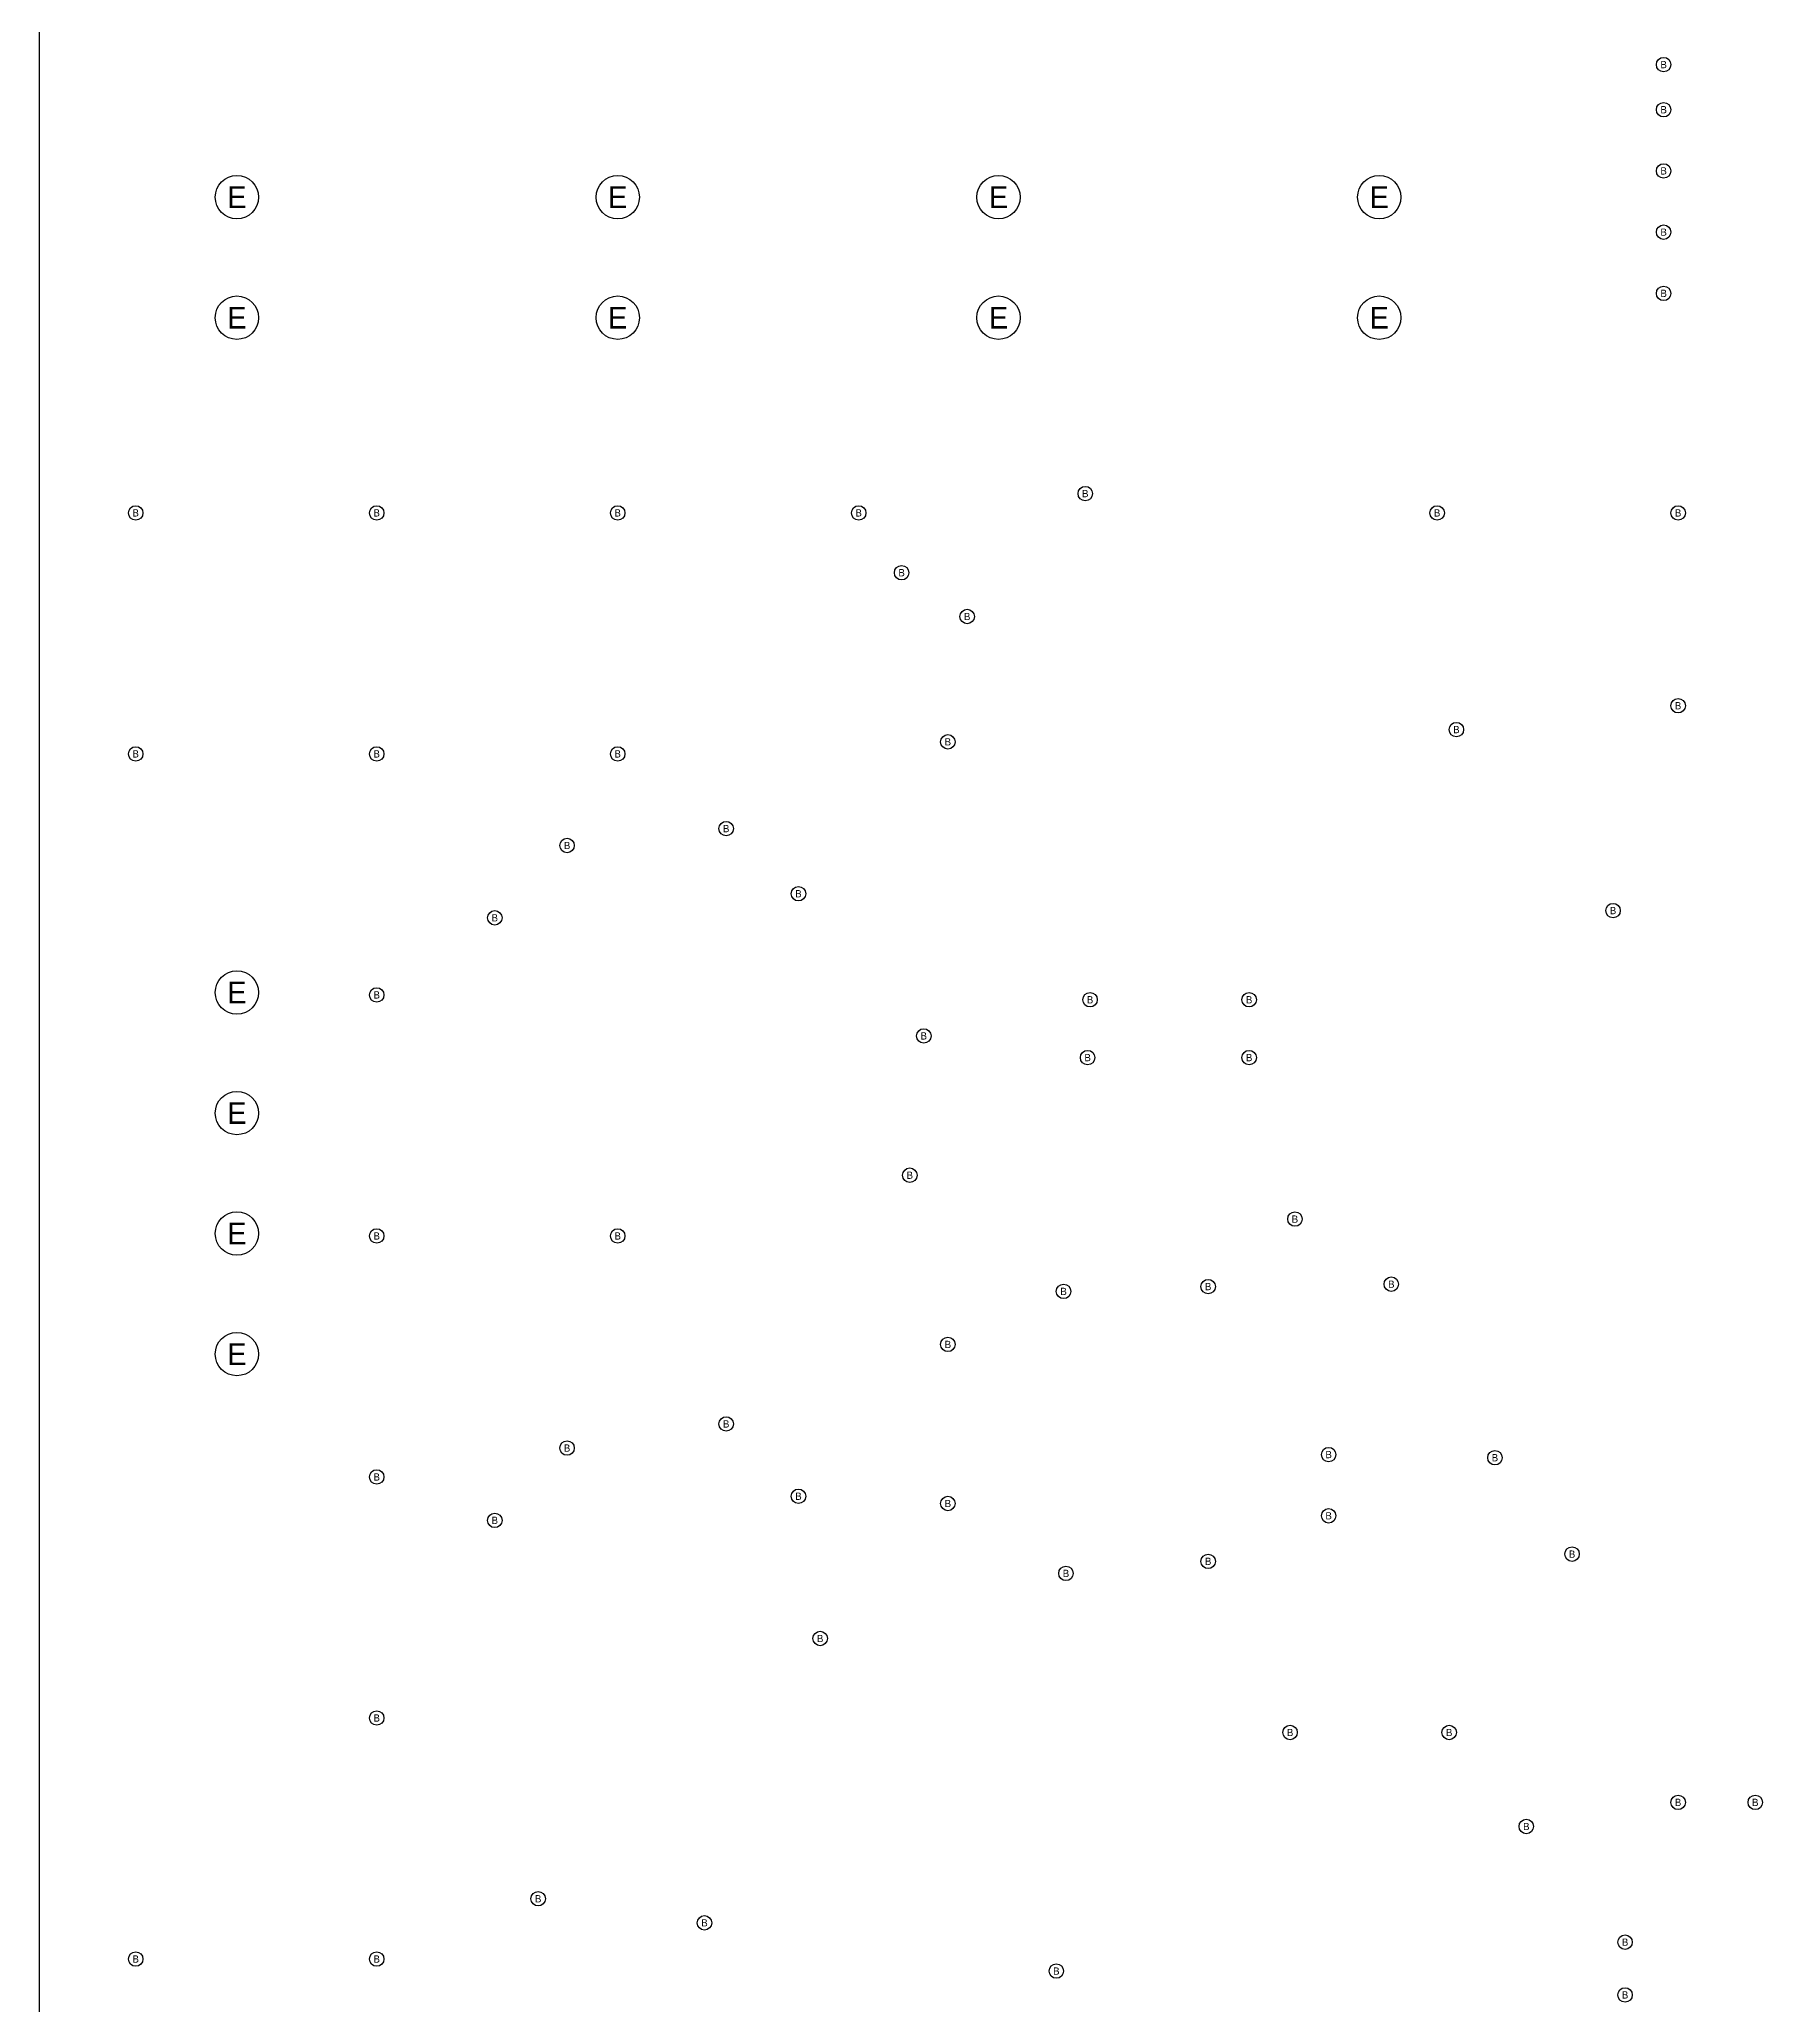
# Model space of a CAD drawing. Extents: x -12 to 315, y -10 to 160.
# Drawn here: x 0 to 35.9, y 32.05 to 72.82 of the extents above; entities that cross this region are included whole.
import ezdxf
from ezdxf.enums import TextEntityAlignment as Align

# ---------------------------------------------------------------- set-up
doc = ezdxf.new("R2010")
doc.units = 0
doc.layers.get('0').update_dxf_attribs({"linetype": 'CONTINUOUS'})
doc.layers.add('BG_OUTLINE', color=7, linetype='CONTINUOUS')
doc.layers.add('MA_NCLEGEND-1-6', color=231, linetype='CONTINUOUS')

# ---------------------------------------------------------------- blocks, each defined once
blk = doc.blocks.new('FIGURE_CIRCLE')
blk.add_circle((0, 0), 0.5)

msp = doc.modelspace()

# ---------------------------------------------------------------- linework, layer by layer
at = {"layer": 'BG_OUTLINE'}
msp.add_lwpolyline([(180, 15), (180, 149, 0.414214), (179, 150), (1, 150, 0.414214), (0, 149), (0, 1, 0.414214), (1, 0), (179, 0, 0.414214), (180, 1), (180, 149)], format="xyb", dxfattribs=at)

# ---------------------------------------------------------------- block references
at = {"layer": 'MA_NCLEGEND-1-6'}
for p, xscale, yscale in [((33.7, 72.3), 0.3, 0.3), ((33.7, 71.365), 0.3, 0.3), ((33.7, 70.095), 0.3, 0.3), ((4.1, 69.55), 0.9, 0.9), ((12, 69.55), 0.9, 0.9), ((19.9, 69.55), 0.9, 0.9), ((27.8, 69.55), 0.9, 0.9), ((33.7, 68.825), 0.3, 0.3), ((33.7, 67.555), 0.3, 0.3), ((4.1, 67.05), 0.9, 0.9), ((12, 67.05), 0.9, 0.9), ((19.9, 67.05), 0.9, 0.9), ((27.8, 67.05), 0.9, 0.9), ((21.7, 63.4), 0.3, 0.3), ((2, 63), 0.3, 0.3), ((7, 63), 0.3, 0.3), ((12, 63), 0.3, 0.3), ((17, 63), 0.3, 0.3), ((29, 63), 0.3, 0.3), ((34, 63), 0.3, 0.3), ((17.89, 61.76), 0.3, 0.3), ((19.25, 60.85), 0.3, 0.3), ((34, 59), 0.3, 0.3), ((18.85, 58.25), 0.3, 0.3), ((29.4, 58.505), 0.3, 0.3), ((2, 58), 0.3, 0.3), ((7, 58), 0.3, 0.3), ((12, 58), 0.3, 0.3), ((14.25, 56.45), 0.3, 0.3), ((10.95, 56.1), 0.3, 0.3), ((15.75, 55.1), 0.3, 0.3), ((9.45, 54.6), 0.3, 0.3), ((32.65, 54.75), 0.3, 0.3), ((4.1, 53.05), 0.9, 0.9), ((7, 53), 0.3, 0.3), ((21.8, 52.9), 0.3, 0.3), ((25.1, 52.9), 0.3, 0.3), ((18.35, 52.15), 0.3, 0.3), ((21.75, 51.7), 0.3, 0.3), ((25.1, 51.7), 0.3, 0.3), ((4.1, 50.55), 0.9, 0.9), ((18.06, 49.26), 0.3, 0.3), ((4.1, 48.05), 0.9, 0.9), ((7, 48), 0.3, 0.3), ((12, 48), 0.3, 0.3), ((26.05, 48.35), 0.3, 0.3), ((21.25, 46.85), 0.3, 0.3), ((24.25, 46.95), 0.3, 0.3), ((28.05, 47), 0.3, 0.3), ((4.1, 45.55), 0.9, 0.9), ((18.85, 45.75), 0.3, 0.3), ((14.25, 44.1), 0.3, 0.3), ((10.95, 43.6), 0.3, 0.3), ((26.75, 43.465), 0.3, 0.3), ((30.2, 43.4), 0.3, 0.3), ((7, 43), 0.3, 0.3), ((15.75, 42.6), 0.3, 0.3), ((18.85, 42.45), 0.3, 0.3), ((9.45, 42.1), 0.3, 0.3), ((26.75, 42.195), 0.3, 0.3), ((24.25, 41.25), 0.3, 0.3), ((31.8, 41.4), 0.3, 0.3), ((21.3, 41), 0.3, 0.3), ((16.2, 39.65), 0.3, 0.3), ((7, 38), 0.3, 0.3), ((25.95, 37.7), 0.3, 0.3), ((29.25, 37.7), 0.3, 0.3), ((34, 36.25), 0.3, 0.3), ((35.6, 36.25), 0.3, 0.3), ((30.85, 35.75), 0.3, 0.3), ((10.35, 34.25), 0.3, 0.3), ((13.8, 33.75), 0.3, 0.3), ((32.9, 33.35), 0.3, 0.3), ((2, 33), 0.3, 0.3), ((7, 33), 0.3, 0.3), ((21.1, 32.75), 0.3, 0.3), ((32.9, 32.255), 0.3, 0.3)]:
    msp.add_blockref('FIGURE_CIRCLE', p, dxfattribs=dict(at, xscale=xscale, yscale=yscale))

# ---------------------------------------------------------------- texts
for s, height, p in [('B', 0.15, (33.7, 72.3)), ('B', 0.15, (33.7, 71.365)), ('B', 0.15, (33.7, 70.095)), ('E', 0.45, (4.1, 69.55)), ('E', 0.45, (12, 69.55)), ('E', 0.45, (19.9, 69.55)), ('E', 0.45, (27.8, 69.55)), ('B', 0.15, (33.7, 68.825)), ('E', 0.45, (4.1, 67.05)), ('E', 0.45, (12, 67.05)), ('E', 0.45, (19.9, 67.05)), ('E', 0.45, (27.8, 67.05)), ('B', 0.15, (33.7, 67.555)), ('B', 0.15, (21.7, 63.4)), ('B', 0.15, (2, 63)), ('B', 0.15, (7, 63)), ('B', 0.15, (12, 63)), ('B', 0.15, (17, 63)), ('B', 0.15, (29, 63)), ('B', 0.15, (34, 63)), ('B', 0.15, (17.89, 61.76)), ('B', 0.15, (19.25, 60.85)), ('B', 0.15, (34, 59)), ('B', 0.15, (18.85, 58.25)), ('B', 0.15, (29.4, 58.505)), ('B', 0.15, (2, 58)), ('B', 0.15, (7, 58)), ('B', 0.15, (12, 58)), ('B', 0.15, (14.25, 56.45)), ('B', 0.15, (10.95, 56.1)), ('B', 0.15, (15.75, 55.1)), ('B', 0.15, (9.45, 54.6)), ('B', 0.15, (32.65, 54.75)), ('E', 0.45, (4.1, 53.05)), ('B', 0.15, (7, 53)), ('B', 0.15, (21.8, 52.9)), ('B', 0.15, (25.1, 52.9)), ('B', 0.15, (18.35, 52.15)), ('B', 0.15, (21.75, 51.7)), ('B', 0.15, (25.1, 51.7)), ('E', 0.45, (4.1, 50.55)), ('B', 0.15, (18.06, 49.26)), ('E', 0.45, (4.1, 48.05)), ('B', 0.15, (26.05, 48.35)), ('B', 0.15, (7, 48)), ('B', 0.15, (12, 48)), ('B', 0.15, (21.25, 46.85)), ('B', 0.15, (24.25, 46.95)), ('B', 0.15, (28.05, 47)), ('E', 0.45, (4.1, 45.55)), ('B', 0.15, (18.85, 45.75)), ('B', 0.15, (14.25, 44.1)), ('B', 0.15, (10.95, 43.6)), ('B', 0.15, (26.75, 43.465)), ('B', 0.15, (30.2, 43.4)), ('B', 0.15, (7, 43)), ('B', 0.15, (15.75, 42.6)), ('B', 0.15, (18.85, 42.45)), ('B', 0.15, (9.45, 42.1)), ('B', 0.15, (26.75, 42.195)), ('B', 0.15, (24.25, 41.25)), ('B', 0.15, (31.8, 41.4)), ('B', 0.15, (21.3, 41)), ('B', 0.15, (16.2, 39.65)), ('B', 0.15, (7, 38)), ('B', 0.15, (25.95, 37.7)), ('B', 0.15, (29.25, 37.7)), ('B', 0.15, (34, 36.25)), ('B', 0.15, (35.6, 36.25)), ('B', 0.15, (30.85, 35.75)), ('B', 0.15, (10.35, 34.25)), ('B', 0.15, (13.8, 33.75)), ('B', 0.15, (2, 33)), ('B', 0.15, (7, 33)), ('B', 0.15, (32.9, 33.35)), ('B', 0.15, (21.1, 32.75)), ('B', 0.15, (32.9, 32.255))]:
    msp.add_text(s, height=height, dxfattribs=at).set_placement(p, align=Align.MIDDLE_CENTER)

doc.saveas('drawing.dxf')
